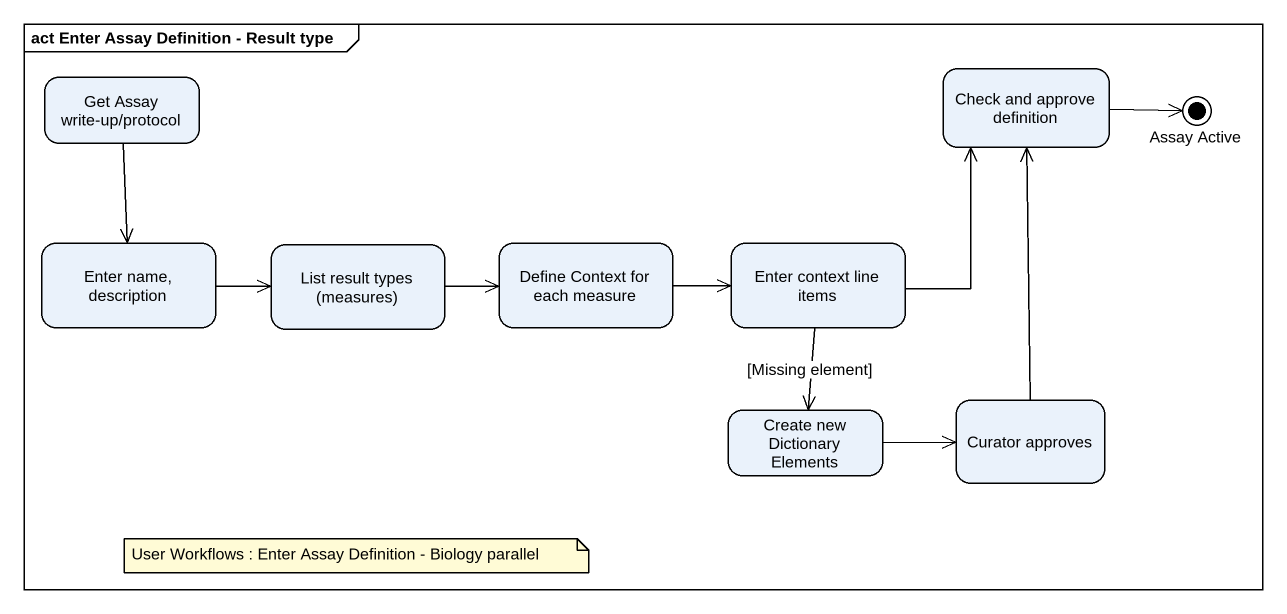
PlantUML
@startuml
mainframe act Enter Assay Definition - Result type
hide empty description
state "Get Assay write-up/protocol" as Get_Assay_write_up_protocol
state "Check and approve definition" as Check_and_approve_definition
state "Assay Active" as Assay_Active <<end>>
state "Enter name, description" as Enter_name_description
state "List result types (measures)" as List_result_types_measures
state "Define Context for each measure" as Define_Context_for_each
state "Enter context line items" as Enter_context_line_items
state "Create new Dictionary Elements" as Create_new_Dictionary
state "Curator approves" as Curator_approves
Get_Assay_write_up_protocol --> Enter_name_description
Check_and_approve_definition -right-> Assay_Active
Enter_name_description -right-> List_result_types_measures
List_result_types_measures -right-> Define_Context_for_each
Define_Context_for_each -right-> Enter_context_line_items
Enter_context_line_items -up-> Check_and_approve_definition
Enter_context_line_items --> Create_new_Dictionary : [Missing element]
Create_new_Dictionary -right-> Curator_approves
Curator_approves -up-> Check_and_approve_definition
note as N1
  User Workflows : Enter Assay Definition - Biology parallel
end note
@enduml
